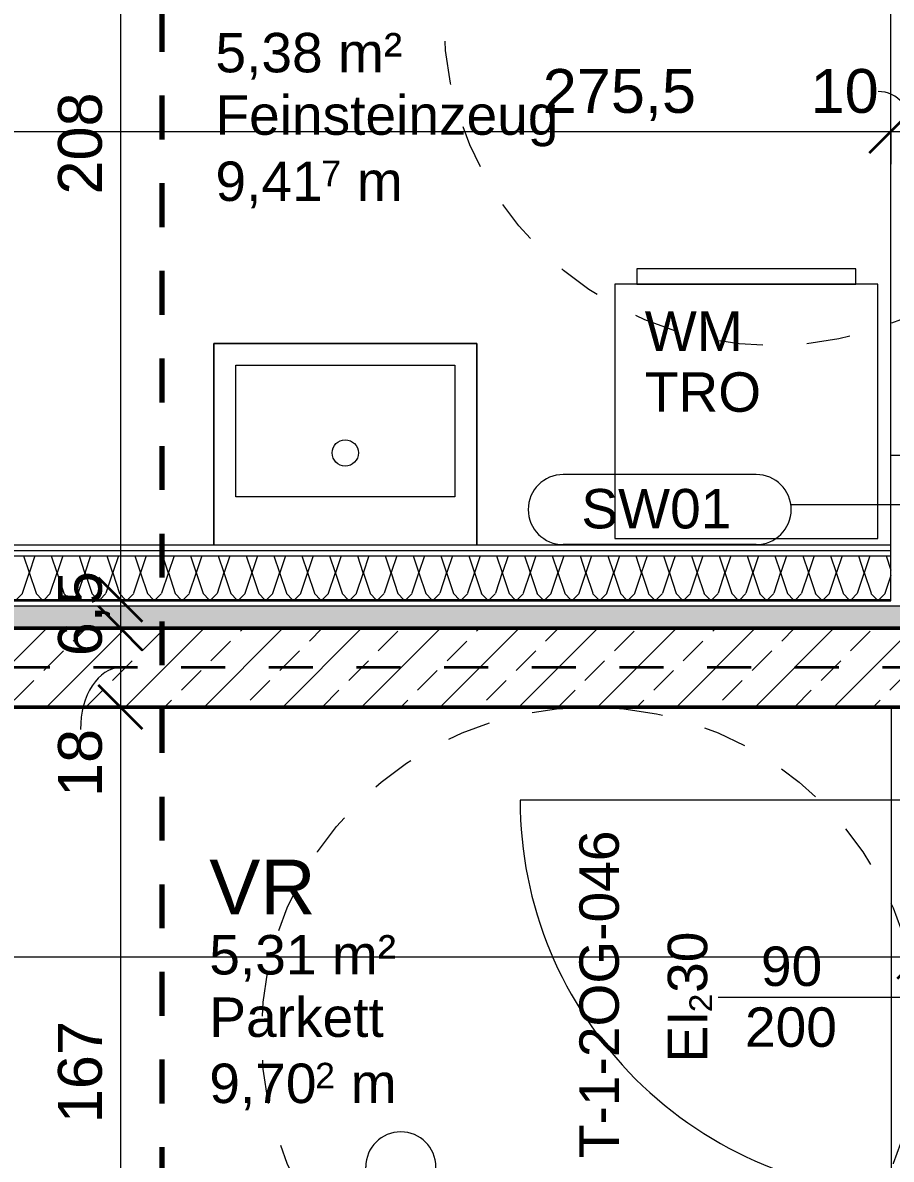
# Model space of a CAD drawing. Header units: metres. Extents: x 3 to 50, y 58.8 to 100.4.
# Drawn here: x 13.288 to 15.27, y 79.123 to 81.717 of the extents above; entities that cross this region are included whole.
import ezdxf

# ---------------------------------------------------------------- set-up
doc = ezdxf.new("R2010")
doc.units = ezdxf.units.M
for name, pattern in [('Achse', [0.009, 0.005, -0.002, 0, -0.002]), ('Strich Punkt Mittel', [0.015875, 0.00635, -0.004763, 0, -0.004763]), ('Verdeckt', [0.003, 0.002, -0.001])]:
    doc.linetypes.add(name, pattern=pattern)
for name, color, linetype, lineweight in [('A_2D', 7, 'Continuous', 13), ('A_Bemassung-50_', 4, 'Continuous', 9), ('A_Bemassung_', 4, 'Continuous', 9), ('A_Beschriftung_', 7, 'Continuous', 9), ('A_Decken', 8, 'Continuous', 13), ('A_Raeume_', 7, 'Continuous', 5), ('A_Raeume_Beschriftung_', 7, 'Continuous', 9), ('A_Raster_', 1, 'Continuous', 9), ('A_Sanitaer', 3, 'Continuous', 13), ('A_Tueren', 31, 'Continuous', 13), ('A_Waende', 7, 'Continuous', 13), ('G-ANNO-SYMB_', 111, 'Continuous', 9), ('Text', 130, 'Continuous', 9)]:
    doc.layers.add(name, color=color, linetype=linetype, lineweight=lineweight)
doc.styles.add('Arial_2', font='arial.ttf', dxfattribs={"height": 0.125})
doc.styles.add('Arial_3', font='arial.ttf', dxfattribs={"height": 0.09})
doc.styles.add('Arial_4', font='arial.ttf', dxfattribs={"height": 0.05849})
doc.styles.add('Arial_5', font='arial.ttf', dxfattribs={"height": 0.1})
doc.styles.add('Segoe UI Symbol', font='seguisym.ttf', dxfattribs={"height": 0.09})
doc.dimstyles.new('WGA-Bemaßung', dxfattribs={"dimscale": 0.3048, "dimtxt": 0.102026, "dimasz": 0.328084, "dimexe": 0.246063, "dimexo": 0.0625, "dimgap": 0.04101, "dimtad": 1, "dimdec": 1, "dimlfac": 100, "dimrnd": 0.5, "dimdsep": 46, "dimtxsty": 'Arial_5', "dimblk1": 'OBLIQUE', "dimblk2": 'OBLIQUE', "dimsah": 1, "dimcen": 0.09, "dimdle": 0.246063, "dimazin": 2, "dimtfac": 1, "dimtdec": 4, "dimtix": 1, "dimtmove": 0, "dimatfit": 3, "dimfxl": 0.656168, "dimfxlon": 1, "dimtvp": 1, "dimtolj": 1, "dimtzin": 0, "dimarcsym": 2})
doc.dimstyles.new('WGA-Bemaßung_1', dxfattribs={"dimscale": 0.3048, "dimtxt": 0.102026, "dimasz": 0.328084, "dimexe": 0.246063, "dimexo": 0.0625, "dimgap": 0.04101, "dimtad": 1, "dimdec": 1, "dimlfac": 100, "dimrnd": 0.5, "dimdsep": 46, "dimtxsty": 'Arial_5', "dimblk1": 'OBLIQUE', "dimblk2": 'OBLIQUE', "dimsah": 1, "dimcen": 0.09, "dimdle": 0.246063, "dimazin": 2, "dimtfac": 1, "dimtdec": 4, "dimtix": 1, "dimtmove": 1, "dimatfit": 3, "dimfxl": 0.656168, "dimfxlon": 1, "dimtvp": 1, "dimtolj": 1, "dimtzin": 0, "dimarcsym": 2})
doc.dimstyles.new('WGA-Bemaßung_2', dxfattribs={"dimscale": 0.3048, "dimtxt": 0.102026, "dimasz": 0.328084, "dimexe": 0.246063, "dimexo": 0.0625, "dimgap": 0.04101, "dimtad": 1, "dimdec": 1, "dimlfac": 100, "dimrnd": 0.5, "dimdsep": 46, "dimtxsty": 'Arial_5', "dimblk1": 'OBLIQUE', "dimblk2": 'OBLIQUE', "dimsah": 1, "dimcen": 0.09, "dimdle": 0.246063, "dimazin": 2, "dimtfac": 1, "dimtdec": 4, "dimtix": 1, "dimtmove": 2, "dimatfit": 3, "dimfxl": 0.656168, "dimfxlon": 1, "dimtvp": 1, "dimtolj": 1, "dimtzin": 0, "dimarcsym": 2})
doc.dimstyles.new('WGA-Bemaßung_3', dxfattribs={"dimscale": 0.3048, "dimtxt": 0.102026, "dimasz": 0.328084, "dimexe": 0.246063, "dimexo": 0.0625, "dimgap": 0.04101, "dimtad": 1, "dimdec": 1, "dimlfac": 100, "dimrnd": 0.5, "dimdsep": 46, "dimtxsty": 'Arial_5', "dimblk1": 'OBLIQUE', "dimblk2": 'OBLIQUE', "dimsah": 1, "dimcen": 0.09, "dimdle": 0.246063, "dimazin": 2, "dimtfac": 1, "dimtdec": 4, "dimtix": 1, "dimtmove": 0, "dimatfit": 3, "dimfxl": 0.656168, "dimfxlon": 1, "dimtvp": 1, "dimtolj": 1, "dimtzin": 0, "dimarcsym": 2})

# ---------------------------------------------------------------- blocks, each defined once
blk = doc.blocks.new('Sani_Waschtisch_Wandbasiert_eckig_einzel - 600 x 460-11352363-263_PP_02OG_BT1')
at = {"layer": 'A_Sanitaer', "lineweight": 5}
for p, q in [((0.4226, 0.5225), (-0.1774, 0.5225)), ((-0.1774, 0.5225), (-0.1774, 0.0625)), ((-0.1774, 0.0625), (-0.1774, 0.5225)), ((-0.1774, 0.5225), (0.4226, 0.5225)), ((0.4226, 0.0625), (0.4226, 0.5225)), ((0.4226, 0.5225), (0.4226, 0.0625)), ((-0.1274, 0.1725), (-0.1274, 0.4725)), ((-0.1274, 0.4725), (0.3726, 0.4725)), ((0.3726, 0.4725), (0.3726, 0.1725)), ((0.3726, 0.1725), (-0.1274, 0.1725))]:
    blk.add_line(p, q, dxfattribs=at)
blk.add_circle((0.1226, 0.2725), 0.03, dxfattribs=at)
blk = doc.blocks.new('Sani_Waschmaschine - 600x600-1515073-263_PP_02OG_BT1')
at = {"layer": 'A_Sanitaer'}
for p, q in [((0.5675, 0.5666), (-0.0325, 0.5666)), ((-0.0325, 0.5666), (-0.0325, -0.0134)), ((0.5675, -0.0134), (0.5675, 0.5666)), ((-0.0325, -0.0134), (0.5675, -0.0134)), ((0.0175, -0.0134), (0.0175, -0.0484)), ((0.5175, -0.0134), (0.0175, -0.0134)), ((0.0238, -0.0134), (0.0175, -0.0134)), ((0.0423, -0.0134), (0.0238, -0.0134)), ((0.0721, -0.0134), (0.0423, -0.0134)), ((0.1116, -0.0134), (0.0721, -0.0134)), ((0.159, -0.0134), (0.1116, -0.0134)), ((0.2119, -0.0134), (0.159, -0.0134)), ((0.2675, -0.0134), (0.2119, -0.0134)), ((0.3231, -0.0134), (0.2675, -0.0134)), ((0.376, -0.0134), (0.3231, -0.0134)), ((0.4234, -0.0134), (0.376, -0.0134)), ((0.463, -0.0134), (0.4234, -0.0134)), ((0.4928, -0.0134), (0.463, -0.0134)), ((0.5112, -0.0134), (0.4928, -0.0134)), ((0.5175, -0.0134), (0.5112, -0.0134)), ((0.5175, -0.0484), (0.5175, -0.0134)), ((0.0175, -0.0484), (0.5175, -0.0484)), ((0.0175, -0.0484), (0.0238, -0.0484)), ((0.0238, -0.0484), (0.0423, -0.0484)), ((0.0423, -0.0484), (0.0721, -0.0484)), ((0.0721, -0.0484), (0.1116, -0.0484)), ((0.1116, -0.0484), (0.159, -0.0484)), ((0.159, -0.0484), (0.2119, -0.0484)), ((0.2119, -0.0484), (0.2675, -0.0484)), ((0.2675, -0.0484), (0.3231, -0.0484)), ((0.3231, -0.0484), (0.376, -0.0484)), ((0.376, -0.0484), (0.4234, -0.0484)), ((0.4234, -0.0484), (0.463, -0.0484)), ((0.463, -0.0484), (0.4928, -0.0484)), ((0.4928, -0.0484), (0.5112, -0.0484)), ((0.5112, -0.0484), (0.5175, -0.0484))]:
    blk.add_line(p, q, dxfattribs=at)
blk = doc.blocks.new('UZ_D1 - SL_0900x2000_Wohnungstür-5426849-263_PP_02OG_BT1')
at = {"layer": 'A_Tueren', "lineweight": 5}
for p, q in [((0.45, 0.1), (0.45, 1)), ((-0.51, 0.1), (-0.45, 0.1)), ((-0.45, 0.1), (-0.45, -0.1)), ((0.45, 0.1), (0.45, -0.1)), ((0.51, 0.1), (0.45, 0.1)), ((-0.45, -0.1), (-0.51, -0.1)), ((0.45, -0.1), (0.51, -0.1))]:
    blk.add_line(p, q, dxfattribs=at)
blk.add_arc((0.45, 0.1), 0.9, 90, 180, dxfattribs=at)
blk = doc.blocks.new('BS_Tuer_PP - links-10002443-263_PP_02OG_BT1')
at = {"layer": 'A_Beschriftung_'}
blk.add_line((0, 0.000124), (0, 0.010761), dxfattribs=at)
blk = doc.blocks.new('DIMBLOCK161-263_PP_02OG_BT1')
at = {"layer": 'A_Bemassung-50_', "lineweight": 35, "transparency": 16777216}
for p, q in [((13.5108, 82.4805), (13.4608, 82.5305)), ((13.5108, 82.4805), (13.5608, 82.4305)), ((13.5108, 80.4005), (13.4608, 80.4505)), ((13.5108, 80.4005), (13.5608, 80.3505))]:
    blk.add_line(p, q, dxfattribs=at)
at = {"layer": 'A_Bemassung-50_', "transparency": 16777216}
for p, q in [((13.5108, 82.4805), (13.4358, 82.4805)), ((13.5108, 82.4805), (13.5108, 80.4005)), ((13.5108, 82.4805), (13.7108, 82.4805)), ((13.5108, 80.4005), (13.3108, 80.4005)), ((13.5108, 80.4005), (13.5858, 80.4005))]:
    blk.add_line(p, q, dxfattribs=at)
at = {"layer": 'A_Bemassung-50_', "color": 0, "transparency": 16777216, "insert": (13.3685, 81.3251), "char_height": 0.1, "width": 0.276883, "attachment_point": 1, "rotation": 90, "line_spacing_factor": 0.941778, "style": 'Arial_5'}
blk.add_mtext('208', dxfattribs=at)
blk = doc.blocks.new('_Oblique')
at = {"color": 0, "linetype": 'ByBlock', "lineweight": -2}
blk.add_line((-0.5, -0.5), (0.5, 0.5), dxfattribs=at)
blk = doc.blocks.new('DIMBLOCK162-263_PP_02OG_BT1')
at = {"layer": 'A_Bemassung-50_', "lineweight": 35, "transparency": 16777216}
for p, q in [((13.5108, 80.4005), (13.4608, 80.4505)), ((13.5108, 80.3355), (13.4608, 80.3855)), ((13.5108, 80.4005), (13.5608, 80.3505)), ((13.5108, 80.3355), (13.5608, 80.2855))]:
    blk.add_line(p, q, dxfattribs=at)
at = {"layer": 'A_Bemassung-50_', "transparency": 16777216}
for p, q in [((13.5108, 80.4005), (13.3108, 80.4005)), ((13.5108, 80.4005), (13.5108, 80.3355)), ((13.5108, 80.4005), (13.5858, 80.4005)), ((13.5108, 80.3355), (13.4358, 80.3355)), ((13.5108, 80.3355), (13.7108, 80.3355))]:
    blk.add_line(p, q, dxfattribs=at)
at = {"layer": 'A_Bemassung-50_', "color": 0, "transparency": 16777216, "insert": (13.3685, 80.2715), "char_height": 0.1, "width": 0.231677, "attachment_point": 1, "rotation": 90, "line_spacing_factor": 0.941778, "style": 'Arial_5'}
blk.add_mtext('6,5', dxfattribs=at)
blk = doc.blocks.new('DIMBLOCK163-263_PP_02OG_BT1')
at = {"layer": 'A_Bemassung-50_', "lineweight": 35, "transparency": 16777216}
for p, q in [((13.5108, 80.3355), (13.4608, 80.3855)), ((13.5108, 80.3355), (13.5608, 80.2855)), ((13.5108, 80.1555), (13.4608, 80.2055)), ((13.5108, 80.1555), (13.5608, 80.1055))]:
    blk.add_line(p, q, dxfattribs=at)
at = {"layer": 'A_Bemassung-50_', "transparency": 16777216}
for p, q in [((13.5108, 80.3355), (13.4358, 80.3355)), ((13.5108, 80.3355), (13.5108, 80.1555)), ((13.5108, 80.3355), (13.7108, 80.3355)), ((13.5108, 80.1555), (13.4358, 80.1555)), ((13.5108, 80.1555), (13.7108, 80.1555))]:
    blk.add_line(p, q, dxfattribs=at)
blk.add_ellipse((13.5108, 80.1041), major_axis=(0, 0.1414), ratio=0.64356, start_param=0, end_param=1.570796, dxfattribs=at)
at = {"layer": 'A_Bemassung-50_', "color": 0, "transparency": 16777216, "insert": (13.3685, 79.9503), "char_height": 0.1, "width": 0.184588, "attachment_point": 1, "rotation": 90, "line_spacing_factor": 0.941778, "style": 'Arial_5'}
blk.add_mtext('18', dxfattribs=at)
blk = doc.blocks.new('DIMBLOCK164-263_PP_02OG_BT1')
at = {"layer": 'A_Bemassung-50_', "lineweight": 35, "transparency": 16777216}
for p, q in [((13.5108, 80.1555), (13.4608, 80.2055)), ((13.5108, 80.1555), (13.5608, 80.1055)), ((13.5108, 78.4867), (13.4608, 78.5367)), ((13.5108, 78.4867), (13.5608, 78.4367))]:
    blk.add_line(p, q, dxfattribs=at)
at = {"layer": 'A_Bemassung-50_', "transparency": 16777216}
for p, q in [((13.5108, 80.1555), (13.4358, 80.1555)), ((13.5108, 80.1555), (13.5108, 78.4867)), ((13.5108, 80.1555), (13.7108, 80.1555)), ((13.5108, 78.4867), (13.4358, 78.4867)), ((13.5108, 78.4867), (13.7108, 78.4867))]:
    blk.add_line(p, q, dxfattribs=at)
at = {"layer": 'A_Bemassung-50_', "color": 0, "transparency": 16777216, "insert": (13.3685, 79.2058), "char_height": 0.1, "width": 0.276883, "attachment_point": 1, "rotation": 90, "line_spacing_factor": 0.941778, "style": 'Arial_5'}
blk.add_mtext('167', dxfattribs=at)
blk = doc.blocks.new('DIMBLOCK173-263_PP_02OG_BT1')
at = {"layer": 'A_Bemassung-50_', "transparency": 16777216}
for p, q in [((12.5152, 81.4693), (12.5152, 81.6693)), ((15.2689, 81.4693), (15.2689, 81.6693)), ((12.5152, 81.4693), (15.2689, 81.4693)), ((12.5152, 81.4693), (12.5152, 81.3943)), ((15.2689, 81.4693), (15.2689, 81.3943))]:
    blk.add_line(p, q, dxfattribs=at)
at = {"layer": 'A_Bemassung-50_', "lineweight": 35, "transparency": 16777216}
for p, q in [((12.5152, 81.4693), (12.5652, 81.5193)), ((15.2689, 81.4693), (15.3189, 81.5193)), ((12.5152, 81.4693), (12.4652, 81.4193)), ((15.2689, 81.4693), (15.2189, 81.4193))]:
    blk.add_line(p, q, dxfattribs=at)
at = {"layer": 'A_Bemassung-50_', "color": 0, "transparency": 16777216, "insert": (14.4744, 81.6116), "char_height": 0.1, "width": 0.416266, "attachment_point": 1, "line_spacing_factor": 0.941778, "style": 'Arial_5'}
blk.add_mtext('275,5', dxfattribs=at)
blk = doc.blocks.new('DIMBLOCK174-263_PP_02OG_BT1')
at = {"layer": 'A_Bemassung-50_', "transparency": 16777216}
for p, q in [((15.2689, 81.4693), (15.2689, 81.6693)), ((15.3689, 81.4693), (15.3689, 81.6693)), ((15.2689, 81.4693), (15.3689, 81.4693)), ((15.2689, 81.4693), (15.2689, 81.3943)), ((15.3689, 81.4693), (15.3689, 81.3943))]:
    blk.add_line(p, q, dxfattribs=at)
at = {"layer": 'A_Bemassung-50_', "lineweight": 35, "transparency": 16777216}
for p, q in [((15.2689, 81.4693), (15.3189, 81.5193)), ((15.3689, 81.4693), (15.4189, 81.5193)), ((15.2689, 81.4693), (15.2189, 81.4193)), ((15.3689, 81.4693), (15.3189, 81.4193))]:
    blk.add_line(p, q, dxfattribs=at)
at = {"layer": 'A_Bemassung-50_', "transparency": 16777216}
blk.add_ellipse((15.2394, 81.4693), major_axis=(0, 0.091), ratio=0.874349, start_param=4.712389, end_param=6.283185, dxfattribs=at)
at = {"layer": 'A_Bemassung-50_', "color": 0, "transparency": 16777216, "insert": (15.0855, 81.6116), "char_height": 0.1, "width": 0.184588, "attachment_point": 1, "line_spacing_factor": 0.941778, "style": 'Arial_5'}
blk.add_mtext('10', dxfattribs=at)
blk = doc.blocks.new('BS_Wand_Lollipop - rechts_oben-2026913-263_PP_02OG_BT1')
at = {"layer": 'A_Beschriftung_'}
for p, q in [((0.0046, 0.0016), (0.0134, 0.0016)), ((-0.003, 0), (0.003, 0)), ((0.0046, -0.0016), (0.0134, -0.0016))]:
    blk.add_line(p, q, dxfattribs=at)
for centre, start, end in [((0.0046, 0), 90, 270), ((0.0134, 0), 270, 90)]:
    blk.add_arc(centre, 0.0016, start, end, dxfattribs=at)
blk = doc.blocks.new('BS_Wand_Lollipop - links_unten-2026911-263_PP_02OG_BT1')
at = {"layer": 'A_Beschriftung_'}
for p, q in [((-0.00467, 0.001367), (-0.01347, 0.001367)), ((-0.003087, 0), (0.003, 0)), ((-0.00467, -0.001833), (-0.01347, -0.001833))]:
    blk.add_line(p, q, dxfattribs=at)
for centre, start, end in [((-0.01347, -0.000233), 90, 270), ((-0.00467, -0.000233), 270, 90)]:
    blk.add_arc(centre, 0.0016, start, end, dxfattribs=at)
blk = doc.blocks.new('DIMBLOCK548-263_PP_02OG_BT1')
at = {"layer": 'A_Bemassung-50_', "transparency": 16777216}
for p, q in [((8.0227, 79.5856), (8.0227, 79.7856)), ((15.3327, 79.5856), (15.3327, 79.7856)), ((7.9477, 79.5856), (15.3327, 79.5856)), ((8.0227, 79.5856), (8.0227, 79.5106)), ((15.3327, 79.5856), (15.3327, 79.5106))]:
    blk.add_line(p, q, dxfattribs=at)
at = {"layer": 'A_Bemassung-50_', "lineweight": 35, "transparency": 16777216}
for p, q in [((8.0227, 79.5856), (8.0727, 79.6356)), ((15.3327, 79.5856), (15.3827, 79.6356)), ((8.0227, 79.5856), (7.9727, 79.5356)), ((15.3327, 79.5856), (15.2827, 79.5356))]:
    blk.add_line(p, q, dxfattribs=at)
at = {"layer": 'A_Bemassung-50_', "color": 0, "transparency": 16777216, "insert": (11.5623, 79.7279), "char_height": 0.1, "width": 0.276883, "attachment_point": 1, "line_spacing_factor": 0.941778, "style": 'Arial_5'}
blk.add_mtext('731', dxfattribs=at)

msp = doc.modelspace()

# ---------------------------------------------------------------- hatches: boundary and pattern name
at = {"layer": 'A_Waende', "lineweight": 5}
h = msp.add_hatch(dxfattribs=at)
h.set_pattern_fill('FP_27', color=250, angle=-225, style=0, pattern_type=2)
h.set_pattern_definition([(225, (13.84232, 80.52532), (-0.1270034, -0.254), [0.02245, -0.15715]), (225, (13.79495, 80.4143), (-0.1270034, -0.254), [0.02245, -0.15715]), (225, (13.77868, 80.52532), (-0.1270034, -0.254), [0.02245, -0.15715]), (225, (13.73131, 80.4143), (-0.1270034, -0.254), [0.02245, -0.15715]), (251.565, (13.82606, 80.509057), (-0.1270007, -0.5079977), [0.0502, -0.35141]), (251.565, (13.810503, 80.462388), (-0.1270007, -0.5079977), [0.0502, -0.35141]), (251.565, (13.763126, 80.509764), (-0.1270007, -0.5079977), [0.0502, -0.35141]), (251.565, (13.746863, 80.462388), (-0.1270007, -0.5079977), [0.0502, -0.35141]), (315, (13.82606, 80.4143), (-0.1270034, 0.254), [0.02245, -0.15715]), (315, (13.77868, 80.52532), (-0.1270034, 0.254), [0.02245, -0.15715]), (315, (13.76242, 80.4143), (-0.1270034, 0.254), [0.02245, -0.15715]), (315, (13.71504, 80.52532), (-0.1270034, 0.254), [0.02245, -0.15715]), (288.435, (13.810503, 80.462388), (-0.1270007, 0.5079977), [0.0502, -0.35141]), (288.435, (13.79424, 80.509764), (-0.1270007, 0.5079977), [0.0502, -0.35141]), (288.435, (13.746863, 80.462388), (-0.1270007, 0.5079977), [0.0502, -0.35141]), (288.435, (13.7306, 80.509764), (-0.1270007, 0.5079977), [0.0502, -0.35141])])
h.paths.add_polyline_path([(15.2007, 80.4005), (15.2689, 80.4005), (15.2689, 80.5005), (12.4277, 80.5005), (12.4277, 80.4005), (14.5779, 80.4005)])
h = msp.add_hatch(dxfattribs=at)
h.set_pattern_fill('FP_171', color=250, angle=-225, style=0, pattern_type=2)
h.set_pattern_definition([(225, (11.64605, 80.39804), (-0.1270034, -0.2539998), [0.02245, -0.15715]), (225, (11.59867, 80.287025), (-0.1270034, -0.2539998), [0.02245, -0.15715]), (225, (11.58241, 80.39804), (-0.1270034, -0.2539998), [0.02245, -0.15715]), (225, (11.53503, 80.287025), (-0.1270034, -0.2539998), [0.02245, -0.15715]), (251.565, (11.629785, 80.381778), (-0.1270007, -0.50799766), [0.0502, -0.35141]), (251.565, (11.61352, 80.3344), (-0.1270007, -0.50799766), [0.0502, -0.35141]), (251.565, (11.566146, 80.381778), (-0.1270007, -0.50799766), [0.0502, -0.35141]), (251.565, (11.55059, 80.33511), (-0.1270007, -0.50799766), [0.0502, -0.35141]), (315, (11.629785, 80.287025), (-0.1270034, 0.2539998), [0.02245, -0.15715]), (315, (11.58241, 80.39804), (-0.1270034, 0.2539998), [0.02245, -0.15715]), (315, (11.56615, 80.287025), (-0.1270034, 0.2539998), [0.02245, -0.15715]), (315, (11.51877, 80.39804), (-0.1270034, 0.2539998), [0.02245, -0.15715]), (288.435, (11.61352, 80.3344), (-0.1270007, 0.50799766), [0.0502, -0.35141]), (288.435, (11.597965, 80.382485), (-0.1270007, 0.50799766), [0.0502, -0.35141]), (288.435, (11.55059, 80.33511), (-0.1270007, 0.50799766), [0.0502, -0.35141]), (288.435, (11.534326, 80.382485), (-0.1270007, 0.50799766), [0.0502, -0.35141])])
h.paths.add_polyline_path([(15.2839, 80.3355), (15.3139, 80.3355), (15.3139, 80.3855), (8.0227, 80.3855), (8.0227, 80.3355), (15.2827, 80.3355)])
h = msp.add_hatch(dxfattribs=at)
h.set_pattern_fill('FP_4', color=250, style=0, pattern_type=2)
h.set_pattern_definition([(45, (0, 0), (-0.08980256, 0.08980256), []), (45, (0.0898, 0), (-0.08980256, 0.08980256), [0.0635, -0.03175])])
h.paths.add_polyline_path([(8.0227, 80.1555), (16.5839, 80.1555), (16.5839, 80.3355), (8.0227, 80.3355)])
h.paths.add_polyline_path([(17.7065, 80.1555), (18.2652, 80.1555), (18.2652, 80.1805), (18.0852, 80.1805), (18.0852, 80.3355), (17.6039, 80.3355), (17.6039, 80.1555), (17.6239, 80.1555)])

# ---------------------------------------------------------------- linework, layer by layer
at = {"layer": 'A_2D', "linetype": 'Verdeckt', "lineweight": 5}
for centre in [(14.9989, 81.7305), (14.5827, 79.4055)]:
    msp.add_circle(centre, 0.75, dxfattribs=at)
at = {"layer": 'A_Decken'}
msp.add_line((12.5152, 80.5255), (14.5779, 80.5255), dxfattribs=at)
at = {"layer": 'A_Raeume_', "flags": 128}
for points in [[(12.5152, 80.5255), (15.2689, 80.5255), (15.2689, 80.683), (15.2689, 80.7305), (15.2689, 80.843), (15.2689, 82.4805), (12.5529, 82.4805), (12.5152, 82.4805)], [(13.1377, 78.4867), (14.8252, 78.4867), (14.9377, 78.4867), (14.9852, 78.4867), (15.2702, 78.4867), (15.2702, 80.1555), (12.4652, 80.1555), (12.4152, 80.1555), (12.0877, 80.1555), (12.0877, 78.4867), (12.9847, 78.4867)]]:
    msp.add_lwpolyline(points, close=True, dxfattribs=at)
at = {"layer": 'A_Raster_', "linetype": 'Strich Punkt Mittel', "lineweight": 35}
msp.add_line((48.1498, 80.2455), (3.3483, 80.2455), dxfattribs=at)
at = {"layer": 'A_Waende', "color": 10}
for p, q in [((15.2689, 80.398), (15.2689, 82.4805)), ((15.2689, 80.7305), (16.4939, 80.7305)), ((14.5779, 80.5255), (15.2689, 80.5255)), ((12.5027, 80.5005), (15.2689, 80.5005)), ((8.0227, 80.398), (15.2689, 80.398)), ((15.3139, 80.3855), (8.0227, 80.3855))]:
    msp.add_line(p, q, dxfattribs=at)
at = {"layer": 'A_Waende', "lineweight": 18}
msp.add_line((12.5027, 80.513), (15.2689, 80.513), dxfattribs=at)
at = {"layer": 'A_Waende', "color": 250, "lineweight": 5}
msp.add_line((15.2689, 80.4005), (12.4277, 80.4005), dxfattribs=at)
at = {"layer": 'A_Waende', "lineweight": 50}
for p, q in [((16.5839, 80.3355), (8.0227, 80.3355)), ((15.3327, 80.1555), (11.3627, 80.1555))]:
    msp.add_line(p, q, dxfattribs=at)
at = {"layer": 'G-ANNO-SYMB_', "linetype": 'Achse', "lineweight": 70}
msp.add_line((13.6052, 91.5509), (13.6052, 68.007), dxfattribs=at)

# ---------------------------------------------------------------- block references
at = {"layer": 'A_Beschriftung_', "xscale": 49.99999999999998, "yscale": 49.99999999999998, "zscale": 49.99999999999998}
msp.add_blockref('BS_Wand_Lollipop - links_unten-2026911-263_PP_02OG_BT1', (15.1948, 80.6178), dxfattribs=at)
for name, p, rotation in [('BS_Tuer_PP - links-10002443-263_PP_02OG_BT1', (15.4127, 79.493), 89.99999999999989), ('BS_Wand_Lollipop - rechts_oben-2026913-263_PP_02OG_BT1', (14.1506, 78.436), 89.99999999999991)]:
    msp.add_blockref(name, p, dxfattribs=dict(at, rotation=rotation))
at = {"layer": 'A_Sanitaer', "rotation": 180}
msp.add_blockref('Sani_Waschmaschine - 600x600-1515073-263_PP_02OG_BT1', (15.2064, 81.1071), dxfattribs=at)
at = {"layer": 'A_Sanitaer'}
msp.add_blockref('Sani_Waschtisch_Wandbasiert_eckig_einzel - 600 x 460-11352363-263_PP_02OG_BT1', (13.9013, 80.463), dxfattribs=at)
at = {"layer": 'A_Tueren', "rotation": 90.00000000000017}
msp.add_blockref('UZ_D1 - SL_0900x2000_Wohnungstür-5426849-263_PP_02OG_BT1', (15.4227, 79.493), dxfattribs=at)

# ---------------------------------------------------------------- texts
at = {"layer": 'A_Beschriftung_', "char_height": 0.09, "attachment_point": 1, "style": 'Arial_3'}
for s, insert, width in [('SW01', (14.5624, 80.6532), 0.420886), ('90', (14.9722, 79.609), 0.168354), ('200', (14.9358, 79.4701), 0.252532)]:
    msp.add_mtext(s, dxfattribs=dict(at, insert=insert, width=width))
at = {"layer": 'A_Beschriftung_', "char_height": 0.09, "attachment_point": 1, "rotation": 90}
for s, insert, width, style in [('T-1-2OG-046', (14.558, 79.1261), 0.889873, 'Arial_3'), ('30', (14.7596, 79.5031), 0.168354, 'Arial_3'), ('₂', (14.7596, 79.4568), 0.056118, 'Segoe UI Symbol'), ('EI', (14.7596, 79.3443), 0.136287, 'Arial_3')]:
    msp.add_mtext(s, dxfattribs=dict(at, insert=insert, width=width, style=style))
at = {"layer": 'A_Raeume_Beschriftung_', "attachment_point": 1}
for s, insert, char_height, width, style in [('5,38 m²', (13.7276, 81.694), 0.09, 0.505063, 'Arial_3'), ('Feinsteinzeug', (13.7276, 81.5515), 0.09, 0.909915, 'Arial_3'), ('9,41', (13.7276, 81.4005), 0.09, 0.292616, 'Arial_3'), ('7', (13.969, 81.4024), 0.0585, 0.056118, 'Arial_4'), (' m', (14.0153, 81.4005), 0.09, 0.164346, 'Arial_3'), ('VR', (13.7136, 79.8072), 0.125, 0.292616, 'Arial_2'), ('5,31 m²', (13.7136, 79.6352), 0.09, 0.505063, 'Arial_3'), ('Parkett', (13.7136, 79.4927), 0.09, 0.464979, 'Arial_3'), ('2', (13.955, 79.3436), 0.0585, 0.056118, 'Arial_4'), ('9,70', (13.7136, 79.3418), 0.09, 0.292616, 'Arial_3'), (' m', (14.0013, 79.3418), 0.09, 0.164346, 'Arial_3')]:
    msp.add_mtext(s, dxfattribs=dict(at, insert=insert, char_height=char_height, width=width, style=style))
at = {"layer": 'Text', "color": 7, "char_height": 0.09, "attachment_point": 1, "style": 'Arial_3'}
for s, insert, width in [('WM', (14.7072, 81.0583), 0.276582), ('TRO', (14.7072, 80.9194), 0.316667)]:
    msp.add_mtext(s, dxfattribs=dict(at, insert=insert, width=width))

# ---------------------------------------------------------------- dimensions: what is measured, and where the dimension line sits
at = {"layer": 'A_Bemassung_'}
for base, p1, p2, override, picture, middle in [((13.5108, 80.4005), (13.7108, 82.4805), (13.3108, 80.4005), {"dimpost": '<>', "dimfxl": 2.118112}, 'DIMBLOCK161-263_PP_02OG_BT1', (13.4473, 81.4405)), ((13.5108, 80.3355), (13.3108, 80.4005), (13.7108, 80.3355), {"dimpost": '<>', "dimfxl": 0.405247}, 'DIMBLOCK162-263_PP_02OG_BT1', (13.4473, 80.368)), ((13.5108, 78.4867), (13.7108, 80.1555), (13.7108, 78.4867), {"dimpost": '<>', "dimfxl": 1.66875}, 'DIMBLOCK164-263_PP_02OG_BT1', (13.4473, 79.3211))]:
    dim = msp.add_linear_dim(base=base, p1=p1, p2=p2, angle=90, dimstyle='WGA-Bemaßung', override=override, dxfattribs=at)
    dim.commit()
    dim.dimension.update_dxf_attribs({"geometry": picture, "text_midpoint": middle})
for base, p1, p2, dimstyle, override, picture, middle in [((15.2689, 81.4693), (12.5152, 81.6693), (15.2689, 81.6693), 'WGA-Bemaßung_2', {"dimpost": '<>', "dimfxl": 2.75375}, 'DIMBLOCK173-263_PP_02OG_BT1', (14.6826, 81.5449)), ((15.3689, 81.4693), (15.2689, 81.6693), (15.3689, 81.6693), 'WGA-Bemaßung_1', {"dimpost": '<>', "dimfxl": 0.1}, 'DIMBLOCK174-263_PP_02OG_BT1', (15.1778, 81.5449))]:
    dim = msp.add_linear_dim(base=base, p1=p1, p2=p2, dimstyle=dimstyle, override=override, dxfattribs=at)
    dim.commit()
    dim.dimension.update_dxf_attribs({"geometry": picture, "text_midpoint": middle, "dimtype": 160})
dim = msp.add_linear_dim(base=(13.5108, 80.1555), p1=(13.7108, 80.3355), p2=(13.7108, 80.1555), angle=90, dimstyle='WGA-Bemaßung_1', override={"dimpost": '<>', "dimfxl": 0.18}, dxfattribs=at)
dim.commit()
dim.dimension.update_dxf_attribs({"geometry": 'DIMBLOCK163-263_PP_02OG_BT1', "text_midpoint": (13.4352, 80.0426), "dimtype": 160, "text_rotation": 90})
dim = msp.add_linear_dim(base=(15.3327, 79.5856), p1=(8.0227, 79.7856), p2=(15.3327, 79.7856), dimstyle='WGA-Bemaßung_3', override={"dimpost": '<>', "dimfxl": 7.31}, dxfattribs=at)
dim.commit()
dim.dimension.update_dxf_attribs({"geometry": 'DIMBLOCK548-263_PP_02OG_BT1', "text_midpoint": (11.6777, 79.6492)})

doc.saveas('drawing.dxf')
